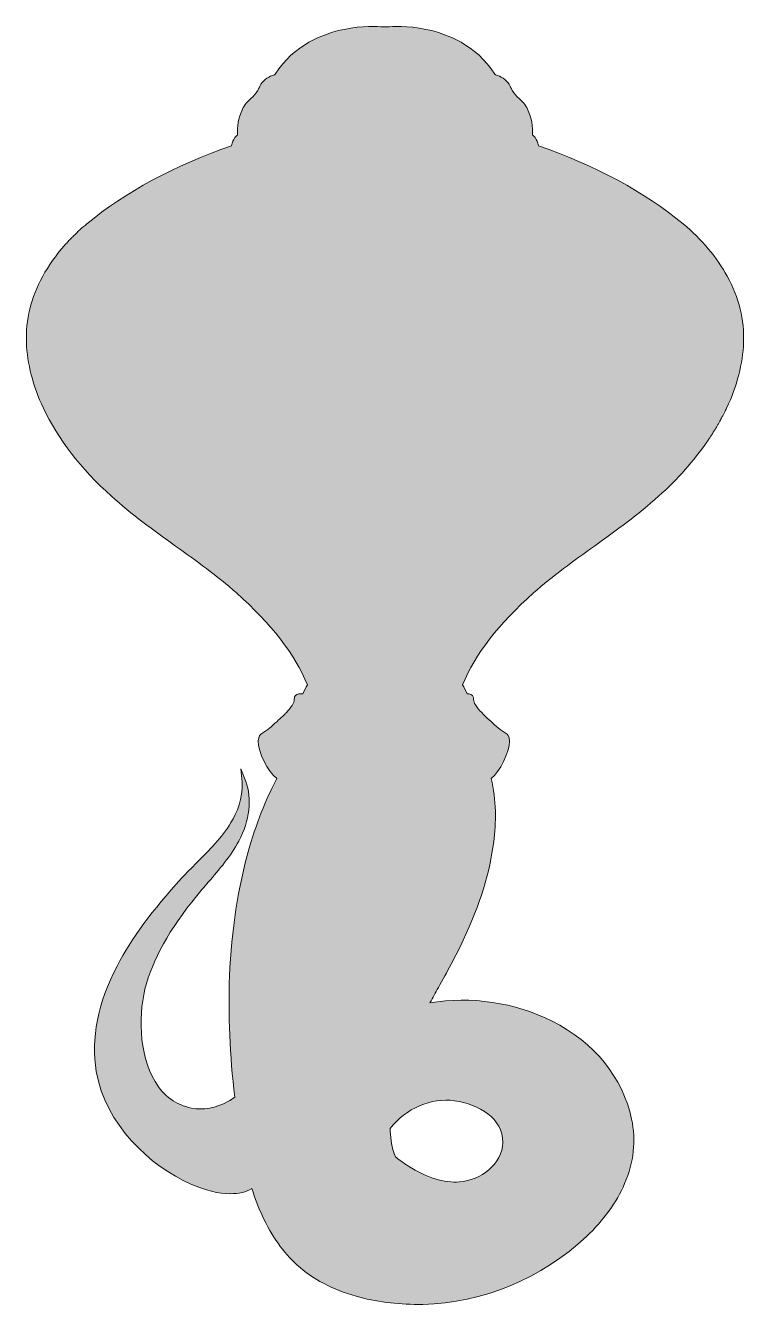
# Model space of a CAD drawing. Extents: x 705 to 2296, y -2914 to -85.
import ezdxf

# ---------------------------------------------------------------- set-up
doc = ezdxf.new("R2010")
doc.units = 0
doc.header["$MEASUREMENT"] = 0
doc.layers.add('Layer 1', color=7, linetype='Continuous')

# ---------------------------------------------------------------- blocks, each defined once
blk = doc.blocks.new('block 3')
at = {"layer": 'Layer 1', "true_color": 0xffd348}
h = blk.add_hatch(color=41, dxfattribs=at)
h.dxf.hatch_style = 2
edge = h.paths.add_edge_path()
edge.add_spline(control_points=[(2257.7, -639.8), (2234.9, -597.8), (2201.2, -557.8), (2160.3, -523.9), (2075.5, -453.9), (1964.9, -394.1), (1840.3, -350.9), (1840.3, -350.9), (1840.3, -350.9), (1840.3, -350.9), (1839.9, -349), (1839.3, -346.9), (1838.6, -344.9), (1837.1, -340.3), (1834.4, -333.8), (1829, -329.3), (1828.3, -328.7), (1827.5, -328.1), (1826.8, -327.7), (1826.8, -327.7), (1826.8, -327.7), (1826.8, -327.7), (1828.3, -308.8), (1824.7, -289.4), (1816, -270), (1811.6, -260.1), (1804.2, -253.1), (1797.1, -246.4), (1791.3, -241), (1785.9, -235.9), (1782.3, -229.5), (1782, -229), (1781.7, -228.5), (1781.5, -228), (1781, -227.1), (1780.5, -226), (1780, -225), (1779.8, -224.4), (1779.5, -223.9), (1779.3, -223.4), (1779, -222.7), (1778.6, -221.9), (1778.3, -221.2), (1777.3, -219.1), (1776.3, -216.9), (1774.9, -214.8), (1767.9, -203.5), (1756.4, -197.5), (1745.1, -194.2), (1745.1, -194.2), (1743.7, -192.2), (1743.7, -192.2), (1701.3, -127.6), (1637.1, -102.8), (1590.8, -93.4), (1549.9, -85.1), (1516.1, -86.8), (1504.2, -87.9), (1504.1, -87.8), (1504.1, -87.8), (1504.1, -87.7), (1504.1, -87.7), (1503.9, -87.9), (1503.9, -87.9), (1502.3, -88), (1501.1, -88.2), (1500.4, -88.2), (1499.7, -88.2), (1498.6, -88), (1497, -87.9), (1497, -87.9), (1496.8, -87.7), (1496.8, -87.7), (1496.8, -87.8), (1496.8, -87.8), (1496.7, -87.9), (1484.8, -86.8), (1451, -85.1), (1410.1, -93.4), (1363.8, -102.8), (1299.6, -127.6), (1257.2, -192.2), (1257.2, -192.2), (1255.8, -194.2), (1255.8, -194.2), (1244.5, -197.5), (1233, -203.5), (1226, -214.8), (1224.6, -216.9), (1223.6, -219.1), (1222.6, -221.2), (1222.3, -221.9), (1221.9, -222.7), (1221.6, -223.4), (1221.4, -223.9), (1221.1, -224.4), (1220.9, -225), (1220.4, -226), (1219.9, -227.1), (1219.4, -228), (1219.2, -228.5), (1218.9, -229), (1218.6, -229.5), (1215, -235.9), (1209.6, -241), (1203.8, -246.4), (1196.7, -253.1), (1189.3, -260.1), (1184.9, -270), (1176.2, -289.4), (1172.6, -308.8), (1174.1, -327.7), (1174.1, -327.7), (1174.1, -327.7), (1174.1, -327.7), (1173.4, -328.1), (1172.6, -328.7), (1171.9, -329.3), (1166.5, -333.8), (1163.8, -340.3), (1162.3, -344.9), (1161.6, -346.9), (1161, -349), (1160.6, -350.9), (1160.6, -350.9), (1160.6, -350.9), (1160.6, -350.9), (1036, -394.1), (925.3, -453.9), (840.6, -523.9), (830.3, -532.4), (820.6, -541.2), (811.3, -550.4), (810.1, -551.5), (809, -552.7), (807.9, -553.9), (806.7, -555), (805.6, -556.2), (804.4, -557.3), (802.2, -559.7), (800, -562), (797.8, -564.4), (795.6, -566.8), (793.4, -569.1), (791.3, -571.5), (772.3, -593.2), (756, -616.2), (743.2, -639.8), (717.4, -687.2), (705.2, -736.5), (707.1, -786.2), (708.8, -833.1), (721.4, -881.9), (744.6, -931.2), (776.6, -999.2), (827.2, -1064.8), (895, -1126.3), (939.7, -1166.8), (989.2, -1202.2), (1037, -1236.5), (1082.4, -1269), (1129.3, -1302.6), (1171.8, -1340.4), (1249.4, -1409.2), (1300.8, -1475.6), (1329, -1543.4), (1325.1, -1549.5), (1321.5, -1556.3), (1318.9, -1563.7), (1317.5, -1563.6), (1315.9, -1563.5), (1314.3, -1563.5), (1308.4, -1563.5), (1302, -1564.6), (1300.3, -1570.4), (1299.8, -1572.1), (1299.8, -1573.6), (1299.7, -1575), (1299.7, -1575.3), (1299.7, -1575.6), (1299.7, -1576), (1299.5, -1579.7), (1298.1, -1583.6), (1295.6, -1587.7), (1294.6, -1589.4), (1293.4, -1591.1), (1292.2, -1592.8), (1292, -1593.1), (1291.8, -1593.4), (1291.5, -1593.7), (1291.2, -1594.2), (1290.9, -1594.6), (1290.6, -1595), (1289, -1597.1), (1287.3, -1599.1), (1285.6, -1601.1), (1285.3, -1601.4), (1284.9, -1601.8), (1284.6, -1602.1), (1283.6, -1603.2), (1282.6, -1604.3), (1281.6, -1605.4), (1281, -1606.1), (1280.3, -1606.7), (1279.7, -1607.4), (1278.2, -1608.9), (1276.7, -1610.4), (1275.1, -1611.9), (1274, -1613), (1272.9, -1614), (1271.8, -1615.1), (1269.5, -1617.2), (1267.3, -1619.3), (1265, -1621.4), (1265, -1621.4), (1260.9, -1625.2), (1260.9, -1625.2), (1250.6, -1634.7), (1239.9, -1644.6), (1227.9, -1651.3), (1224.5, -1653.2), (1220.4, -1657.5), (1220.1, -1667.5), (1219.4, -1692), (1241.3, -1736.3), (1260.8, -1751.2), (1242, -1787.1), (1219.5, -1838.1), (1200.2, -1904.9), (1175.4, -1991), (1160.7, -2086.1), (1156.6, -2187.7), (1153.1, -2272.7), (1157, -2362.5), (1168.2, -2455.8), (1163.6, -2459.1), (1158.6, -2462.3), (1152.9, -2465.4), (1126.5, -2479.9), (1097.9, -2485), (1072.3, -2479.9), (1038.1, -2473.1), (1010.9, -2453.4), (991.6, -2421.4), (955, -2360.7), (954.3, -2266.4), (972.6, -2204.6), (992.2, -2138.3), (1031.4, -2072.1), (1096, -1996), (1100.5, -1990.8), (1105, -1985.5), (1109.5, -1980.3), (1133.9, -1952.1), (1159.1, -1922.8), (1176.9, -1889.3), (1201.1, -1843.7), (1206.6, -1795.7), (1192.2, -1757.4), (1192.2, -1757.4), (1181.7, -1729.6), (1181.7, -1729.6), (1181.7, -1729.6), (1184.1, -1759.2), (1184.1, -1759.2), (1187, -1794.9), (1172.4, -1827.4), (1159.7, -1848.4), (1139.5, -1881.5), (1111.4, -1909.6), (1084.2, -1936.8), (1073, -1948.1), (1061.4, -1959.7), (1050.5, -1971.5), (986.2, -2041.2), (939.5, -2104.7), (907.7, -2165.8), (865, -2247.9), (849.5, -2326.2), (861.7, -2398.7), (881.5, -2516.1), (980.8, -2608.5), (1070.5, -2648.1), (1102.7, -2662.3), (1132.8, -2669.5), (1158.3, -2669.5), (1176.9, -2669.5), (1193, -2665.7), (1206, -2658.1), (1206, -2658.1), (1206, -2658.1), (1206, -2658.1), (1212.8, -2680), (1220.7, -2700.5), (1229.3, -2719.2), (1249.6, -2763), (1275.4, -2799.4), (1306, -2827.3), (1339.8, -2858.1), (1383.8, -2881.3), (1437, -2896.3), (1479.4, -2908.2), (1526.5, -2914.4), (1574.1, -2914.4), (1577.5, -2914.4), (1581, -2914.4), (1584.5, -2914.3), (1715.7, -2911.8), (1847.6, -2857), (1946.3, -2764.1), (1983.9, -2728.6), (2013.1, -2688.2), (2030.7, -2647.1), (2051, -2599.6), (2056.1, -2551.7), (2046.1, -2504.6), (2026.2, -2411.8), (1963.7, -2334.7), (1870, -2287.6), (1788.1, -2246.3), (1690.3, -2231.8), (1599.9, -2247.1), (1606.1, -2235.8), (1612.3, -2224.5), (1618.5, -2213.4), (1637.4, -2179.5), (1656.8, -2144.5), (1673.6, -2108.6), (1710.7, -2029.3), (1732.7, -1958.2), (1740.9, -1891), (1746, -1849.4), (1747.6, -1797.6), (1735.2, -1750.8), (1754.4, -1736.3), (1776, -1693.1), (1776, -1668.4), (1776, -1668), (1776, -1667.6), (1776, -1667.2), (1775.7, -1657.2), (1771.6, -1652.9), (1768.2, -1651), (1756.2, -1644.4), (1745.5, -1634.5), (1735.2, -1625), (1735.2, -1625), (1731.1, -1621.2), (1731.1, -1621.2), (1719.8, -1610.8), (1708.1, -1600), (1700.5, -1587.6), (1698, -1583.6), (1696.6, -1579.6), (1696.4, -1575.9), (1696.4, -1575.6), (1696.4, -1575.3), (1696.4, -1575), (1696.4, -1573.6), (1696.3, -1572), (1695.8, -1570.4), (1694.1, -1564.7), (1687.8, -1563.5), (1681.9, -1563.5), (1679.3, -1556.2), (1675.7, -1549.4), (1671.9, -1543.4), (1700.1, -1475.6), (1751.5, -1409.2), (1829.1, -1340.4), (1871.6, -1302.6), (1918.5, -1269), (1963.9, -1236.5), (2011.7, -1202.2), (2061.2, -1166.8), (2105.9, -1126.3), (2148.2, -1087.9), (2183.9, -1047.8), (2212.5, -1006.6), (2213.9, -1004.5), (2215.3, -1002.5), (2216.7, -1000.4), (2218.1, -998.4), (2219.5, -996.3), (2220.9, -994.2), (2223.6, -990.1), (2226.2, -985.9), (2228.8, -981.7), (2230.1, -979.7), (2231.4, -977.6), (2232.6, -975.5), (2233.9, -973.4), (2235.1, -971.3), (2236.3, -969.2), (2237.5, -967.1), (2238.7, -965), (2239.9, -962.9), (2241.7, -959.8), (2243.4, -956.6), (2245.1, -953.4), (2246.2, -951.3), (2247.3, -949.2), (2248.4, -947.1), (2249.5, -945), (2250.6, -942.9), (2251.6, -940.8), (2253.2, -937.6), (2254.8, -934.4), (2256.3, -931.2), (2279.5, -881.9), (2292.1, -833.1), (2293.8, -786.2), (2295.7, -736.5), (2283.5, -687.2), (2257.7, -639.8)], knot_values=[0, 0, 0, 0, 1, 1, 1, 2, 2, 2, 3, 3, 3, 4, 4, 4, 5, 5, 5, 6, 6, 6, 7, 7, 7, 8, 8, 8, 9, 9, 9, 10, 10, 10, 11, 11, 11, 12, 12, 12, 13, 13, 13, 14, 14, 14, 15, 15, 15, 16, 16, 16, 17, 17, 17, 18, 18, 18, 19, 19, 19, 20, 20, 20, 21, 21, 21, 22, 22, 22, 23, 23, 23, 24, 24, 24, 25, 25, 25, 26, 26, 26, 27, 27, 27, 28, 28, 28, 29, 29, 29, 30, 30, 30, 31, 31, 31, 32, 32, 32, 33, 33, 33, 34, 34, 34, 35, 35, 35, 36, 36, 36, 37, 37, 37, 38, 38, 38, 39, 39, 39, 40, 40, 40, 41, 41, 41, 42, 42, 42, 43, 43, 43, 44, 44, 44, 45, 45, 45, 46, 46, 46, 47, 47, 47, 48, 48, 48, 49, 49, 49, 50, 50, 50, 51, 51, 51, 52, 52, 52, 53, 53, 53, 54, 54, 54, 55, 55, 55, 56, 56, 56, 57, 57, 57, 58, 58, 58, 59, 59, 59, 60, 60, 60, 61, 61, 61, 62, 62, 62, 63, 63, 63, 64, 64, 64, 65, 65, 65, 66, 66, 66, 67, 67, 67, 68, 68, 68, 69, 69, 69, 70, 70, 70, 71, 71, 71, 72, 72, 72, 73, 73, 73, 74, 74, 74, 75, 75, 75, 76, 76, 76, 77, 77, 77, 78, 78, 78, 79, 79, 79, 80, 80, 80, 81, 81, 81, 82, 82, 82, 83, 83, 83, 84, 84, 84, 85, 85, 85, 86, 86, 86, 87, 87, 87, 88, 88, 88, 89, 89, 89, 90, 90, 90, 91, 91, 91, 92, 92, 92, 93, 93, 93, 94, 94, 94, 95, 95, 95, 96, 96, 96, 97, 97, 97, 98, 98, 98, 99, 99, 99, 100, 100, 100, 101, 101, 101, 102, 102, 102, 103, 103, 103, 104, 104, 104, 105, 105, 105, 106, 106, 106, 107, 107, 107, 108, 108, 108, 109, 109, 109, 110, 110, 110, 111, 111, 111, 112, 112, 112, 113, 113, 113, 114, 114, 114, 115, 115, 115, 116, 116, 116, 117, 117, 117, 118, 118, 118, 119, 119, 119, 120, 120, 120, 121, 121, 121, 122, 122, 122, 123, 123, 123, 124, 124, 124, 125, 125, 125, 126, 126, 126, 127, 127, 127, 128, 128, 128, 129, 129, 129, 130, 130, 130, 131, 131, 131, 132, 132, 132, 133, 133, 133, 134, 134, 134, 135, 135, 135, 136, 136, 136, 137, 137, 137, 138, 138, 138, 138], degree=3, periodic=1)
edge = h.paths.add_edge_path()
edge.add_spline(control_points=[(1665.5, -2643.4), (1631.1, -2646), (1592.9, -2634.2), (1552.1, -2608.3), (1541, -2601.2), (1531.7, -2594.5), (1523.6, -2587.7), (1522.4, -2584.8), (1521.4, -2582.5), (1520.8, -2580.9), (1520.2, -2579.3), (1519.8, -2578.3), (1519.8, -2578.3), (1514.6, -2561), (1512.2, -2543.1), (1511.7, -2525.2), (1546.9, -2480.4), (1602.7, -2456.4), (1654.5, -2463.8), (1708, -2471.5), (1761.7, -2503), (1761.2, -2556), (1760.8, -2603.9), (1711.4, -2639.8), (1665.5, -2643.4)], knot_values=[0, 0, 0, 0, 1, 1, 1, 2, 2, 2, 3, 3, 3, 4, 4, 4, 5, 5, 5, 6, 6, 6, 7, 7, 7, 8, 8, 8, 8], degree=3, periodic=1)
at = {"layer": 'Layer 1', "lineweight": 0}
for points, knots in [([(2257.7, -639.8), (2234.9, -597.8), (2201.2, -557.8), (2160.3, -523.9), (2075.5, -453.9), (1964.9, -394.1), (1840.3, -350.9), (1840.3, -350.9), (1840.3, -350.9), (1840.3, -350.9), (1839.9, -349), (1839.3, -346.9), (1838.6, -344.9), (1837.1, -340.3), (1834.4, -333.8), (1829, -329.3), (1828.3, -328.7), (1827.5, -328.1), (1826.8, -327.7), (1826.8, -327.7), (1826.8, -327.7), (1826.8, -327.7), (1828.3, -308.8), (1824.7, -289.4), (1816, -270), (1811.6, -260.1), (1804.2, -253.1), (1797.1, -246.4), (1791.3, -241), (1785.9, -235.9), (1782.3, -229.5), (1782, -229), (1781.7, -228.5), (1781.5, -228), (1781, -227.1), (1780.5, -226), (1780, -225), (1779.8, -224.4), (1779.5, -223.9), (1779.3, -223.4), (1779, -222.7), (1778.6, -221.9), (1778.3, -221.2), (1777.3, -219.1), (1776.3, -216.9), (1774.9, -214.8), (1767.9, -203.5), (1756.4, -197.5), (1745.1, -194.2), (1745.1, -194.2), (1743.7, -192.2), (1743.7, -192.2), (1701.3, -127.6), (1637.1, -102.8), (1590.8, -93.4), (1549.9, -85.1), (1516.1, -86.8), (1504.2, -87.9), (1504.1, -87.8), (1504.1, -87.8), (1504.1, -87.7), (1504.1, -87.7), (1503.9, -87.9), (1503.9, -87.9), (1502.3, -88), (1501.1, -88.2), (1500.4, -88.2), (1499.7, -88.2), (1498.6, -88), (1497, -87.9), (1497, -87.9), (1496.8, -87.7), (1496.8, -87.7), (1496.8, -87.8), (1496.8, -87.8), (1496.7, -87.9), (1484.8, -86.8), (1451, -85.1), (1410.1, -93.4), (1363.8, -102.8), (1299.6, -127.6), (1257.2, -192.2), (1257.2, -192.2), (1255.8, -194.2), (1255.8, -194.2), (1244.5, -197.5), (1233, -203.5), (1226, -214.8), (1224.6, -216.9), (1223.6, -219.1), (1222.6, -221.2), (1222.3, -221.9), (1221.9, -222.7), (1221.6, -223.4), (1221.4, -223.9), (1221.1, -224.4), (1220.9, -225), (1220.4, -226), (1219.9, -227.1), (1219.4, -228), (1219.2, -228.5), (1218.9, -229), (1218.6, -229.5), (1215, -235.9), (1209.6, -241), (1203.8, -246.4), (1196.7, -253.1), (1189.3, -260.1), (1184.9, -270), (1176.2, -289.4), (1172.6, -308.8), (1174.1, -327.7), (1174.1, -327.7), (1174.1, -327.7), (1174.1, -327.7), (1173.4, -328.1), (1172.6, -328.7), (1171.9, -329.3), (1166.5, -333.8), (1163.8, -340.3), (1162.3, -344.9), (1161.6, -346.9), (1161, -349), (1160.6, -350.9), (1160.6, -350.9), (1160.6, -350.9), (1160.6, -350.9), (1036, -394.1), (925.3, -453.9), (840.6, -523.9), (830.3, -532.4), (820.6, -541.2), (811.3, -550.4), (810.1, -551.5), (809, -552.7), (807.9, -553.9), (806.7, -555), (805.6, -556.2), (804.4, -557.3), (802.2, -559.7), (800, -562), (797.8, -564.4), (795.6, -566.8), (793.4, -569.1), (791.3, -571.5), (772.3, -593.2), (756, -616.2), (743.2, -639.8), (717.4, -687.2), (705.2, -736.5), (707.1, -786.2), (708.8, -833.1), (721.4, -881.9), (744.6, -931.2), (776.6, -999.2), (827.2, -1064.8), (895, -1126.3), (939.7, -1166.8), (989.2, -1202.2), (1037, -1236.5), (1082.4, -1269), (1129.3, -1302.6), (1171.8, -1340.4), (1249.4, -1409.2), (1300.8, -1475.6), (1329, -1543.4), (1325.1, -1549.5), (1321.5, -1556.3), (1318.9, -1563.7), (1317.5, -1563.6), (1315.9, -1563.5), (1314.3, -1563.5), (1308.4, -1563.5), (1302, -1564.6), (1300.3, -1570.4), (1299.8, -1572.1), (1299.8, -1573.6), (1299.7, -1575), (1299.7, -1575.3), (1299.7, -1575.6), (1299.7, -1576), (1299.5, -1579.7), (1298.1, -1583.6), (1295.6, -1587.7), (1294.6, -1589.4), (1293.4, -1591.1), (1292.2, -1592.8), (1292, -1593.1), (1291.8, -1593.4), (1291.5, -1593.7), (1291.2, -1594.2), (1290.9, -1594.6), (1290.6, -1595), (1289, -1597.1), (1287.3, -1599.1), (1285.6, -1601.1), (1285.3, -1601.4), (1284.9, -1601.8), (1284.6, -1602.1), (1283.6, -1603.2), (1282.6, -1604.3), (1281.6, -1605.4), (1281, -1606.1), (1280.3, -1606.7), (1279.7, -1607.4), (1278.2, -1608.9), (1276.7, -1610.4), (1275.1, -1611.9), (1274, -1613), (1272.9, -1614), (1271.8, -1615.1), (1269.5, -1617.2), (1267.3, -1619.3), (1265, -1621.4), (1265, -1621.4), (1260.9, -1625.2), (1260.9, -1625.2), (1250.6, -1634.7), (1239.9, -1644.6), (1227.9, -1651.3), (1224.5, -1653.2), (1220.4, -1657.5), (1220.1, -1667.5), (1219.4, -1692), (1241.3, -1736.3), (1260.8, -1751.2), (1242, -1787.1), (1219.5, -1838.1), (1200.2, -1904.9), (1175.4, -1991), (1160.7, -2086.1), (1156.6, -2187.7), (1153.1, -2272.7), (1157, -2362.5), (1168.2, -2455.8), (1163.6, -2459.1), (1158.6, -2462.3), (1152.9, -2465.4), (1126.5, -2479.9), (1097.9, -2485), (1072.3, -2479.9), (1038.1, -2473.1), (1010.9, -2453.4), (991.6, -2421.4), (955, -2360.7), (954.3, -2266.4), (972.6, -2204.6), (992.2, -2138.3), (1031.4, -2072.1), (1096, -1996), (1100.5, -1990.8), (1105, -1985.5), (1109.5, -1980.3), (1133.9, -1952.1), (1159.1, -1922.8), (1176.9, -1889.3), (1201.1, -1843.7), (1206.6, -1795.7), (1192.2, -1757.4), (1192.2, -1757.4), (1181.7, -1729.6), (1181.7, -1729.6), (1181.7, -1729.6), (1184.1, -1759.2), (1184.1, -1759.2), (1187, -1794.9), (1172.4, -1827.4), (1159.7, -1848.4), (1139.5, -1881.5), (1111.4, -1909.6), (1084.2, -1936.8), (1073, -1948.1), (1061.4, -1959.7), (1050.5, -1971.5), (986.2, -2041.2), (939.5, -2104.7), (907.7, -2165.8), (865, -2247.9), (849.5, -2326.2), (861.7, -2398.7), (881.5, -2516.1), (980.8, -2608.5), (1070.5, -2648.1), (1102.7, -2662.3), (1132.8, -2669.5), (1158.3, -2669.5), (1176.9, -2669.5), (1193, -2665.7), (1206, -2658.1), (1206, -2658.1), (1206, -2658.1), (1206, -2658.1), (1212.8, -2680), (1220.7, -2700.5), (1229.3, -2719.2), (1249.6, -2763), (1275.4, -2799.4), (1306, -2827.3), (1339.8, -2858.1), (1383.8, -2881.3), (1437, -2896.3), (1479.4, -2908.2), (1526.5, -2914.4), (1574.1, -2914.4), (1577.5, -2914.4), (1581, -2914.4), (1584.5, -2914.3), (1715.7, -2911.8), (1847.6, -2857), (1946.3, -2764.1), (1983.9, -2728.6), (2013.1, -2688.2), (2030.7, -2647.1), (2051, -2599.6), (2056.1, -2551.7), (2046.1, -2504.6), (2026.2, -2411.8), (1963.7, -2334.7), (1870, -2287.6), (1788.1, -2246.3), (1690.3, -2231.8), (1599.9, -2247.1), (1606.1, -2235.8), (1612.3, -2224.5), (1618.5, -2213.4), (1637.4, -2179.5), (1656.8, -2144.5), (1673.6, -2108.6), (1710.7, -2029.3), (1732.7, -1958.2), (1740.9, -1891), (1746, -1849.4), (1747.6, -1797.6), (1735.2, -1750.8), (1754.4, -1736.3), (1776, -1693.1), (1776, -1668.4), (1776, -1668), (1776, -1667.6), (1776, -1667.2), (1775.7, -1657.2), (1771.6, -1652.9), (1768.2, -1651), (1756.2, -1644.4), (1745.5, -1634.5), (1735.2, -1625), (1735.2, -1625), (1731.1, -1621.2), (1731.1, -1621.2), (1719.8, -1610.8), (1708.1, -1600), (1700.5, -1587.6), (1698, -1583.6), (1696.6, -1579.6), (1696.4, -1575.9), (1696.4, -1575.6), (1696.4, -1575.3), (1696.4, -1575), (1696.4, -1573.6), (1696.3, -1572), (1695.8, -1570.4), (1694.1, -1564.7), (1687.8, -1563.5), (1681.9, -1563.5), (1679.3, -1556.2), (1675.7, -1549.4), (1671.9, -1543.4), (1700.1, -1475.6), (1751.5, -1409.2), (1829.1, -1340.4), (1871.6, -1302.6), (1918.5, -1269), (1963.9, -1236.5), (2011.7, -1202.2), (2061.2, -1166.8), (2105.9, -1126.3), (2148.2, -1087.9), (2183.9, -1047.8), (2212.5, -1006.6), (2213.9, -1004.5), (2215.3, -1002.5), (2216.7, -1000.4), (2218.1, -998.4), (2219.5, -996.3), (2220.9, -994.2), (2223.6, -990.1), (2226.2, -985.9), (2228.8, -981.7), (2230.1, -979.7), (2231.4, -977.6), (2232.6, -975.5), (2233.9, -973.4), (2235.1, -971.3), (2236.3, -969.2), (2237.5, -967.1), (2238.7, -965), (2239.9, -962.9), (2241.7, -959.8), (2243.4, -956.6), (2245.1, -953.4), (2246.2, -951.3), (2247.3, -949.2), (2248.4, -947.1), (2249.5, -945), (2250.6, -942.9), (2251.6, -940.8), (2253.2, -937.6), (2254.8, -934.4), (2256.3, -931.2), (2279.5, -881.9), (2292.1, -833.1), (2293.8, -786.2), (2295.7, -736.5), (2283.5, -687.2), (2257.7, -639.8)], [0, 0, 0, 0, 1, 1, 1, 2, 2, 2, 3, 3, 3, 4, 4, 4, 5, 5, 5, 6, 6, 6, 7, 7, 7, 8, 8, 8, 9, 9, 9, 10, 10, 10, 11, 11, 11, 12, 12, 12, 13, 13, 13, 14, 14, 14, 15, 15, 15, 16, 16, 16, 17, 17, 17, 18, 18, 18, 19, 19, 19, 20, 20, 20, 21, 21, 21, 22, 22, 22, 23, 23, 23, 24, 24, 24, 25, 25, 25, 26, 26, 26, 27, 27, 27, 28, 28, 28, 29, 29, 29, 30, 30, 30, 31, 31, 31, 32, 32, 32, 33, 33, 33, 34, 34, 34, 35, 35, 35, 36, 36, 36, 37, 37, 37, 38, 38, 38, 39, 39, 39, 40, 40, 40, 41, 41, 41, 42, 42, 42, 43, 43, 43, 44, 44, 44, 45, 45, 45, 46, 46, 46, 47, 47, 47, 48, 48, 48, 49, 49, 49, 50, 50, 50, 51, 51, 51, 52, 52, 52, 53, 53, 53, 54, 54, 54, 55, 55, 55, 56, 56, 56, 57, 57, 57, 58, 58, 58, 59, 59, 59, 60, 60, 60, 61, 61, 61, 62, 62, 62, 63, 63, 63, 64, 64, 64, 65, 65, 65, 66, 66, 66, 67, 67, 67, 68, 68, 68, 69, 69, 69, 70, 70, 70, 71, 71, 71, 72, 72, 72, 73, 73, 73, 74, 74, 74, 75, 75, 75, 76, 76, 76, 77, 77, 77, 78, 78, 78, 79, 79, 79, 80, 80, 80, 81, 81, 81, 82, 82, 82, 83, 83, 83, 84, 84, 84, 85, 85, 85, 86, 86, 86, 87, 87, 87, 88, 88, 88, 89, 89, 89, 90, 90, 90, 91, 91, 91, 92, 92, 92, 93, 93, 93, 94, 94, 94, 95, 95, 95, 96, 96, 96, 97, 97, 97, 98, 98, 98, 99, 99, 99, 100, 100, 100, 101, 101, 101, 102, 102, 102, 103, 103, 103, 104, 104, 104, 105, 105, 105, 106, 106, 106, 107, 107, 107, 108, 108, 108, 109, 109, 109, 110, 110, 110, 111, 111, 111, 112, 112, 112, 113, 113, 113, 114, 114, 114, 115, 115, 115, 116, 116, 116, 117, 117, 117, 118, 118, 118, 119, 119, 119, 120, 120, 120, 121, 121, 121, 122, 122, 122, 123, 123, 123, 124, 124, 124, 125, 125, 125, 126, 126, 126, 127, 127, 127, 128, 128, 128, 129, 129, 129, 130, 130, 130, 131, 131, 131, 132, 132, 132, 133, 133, 133, 134, 134, 134, 135, 135, 135, 136, 136, 136, 137, 137, 137, 138, 138, 138, 138]), ([(1665.5, -2643.4), (1631.1, -2646), (1592.9, -2634.2), (1552.1, -2608.3), (1541, -2601.2), (1531.7, -2594.5), (1523.6, -2587.7), (1522.4, -2584.8), (1521.4, -2582.5), (1520.8, -2580.9), (1520.2, -2579.3), (1519.8, -2578.3), (1519.8, -2578.3), (1514.6, -2561), (1512.2, -2543.1), (1511.7, -2525.2), (1546.9, -2480.4), (1602.7, -2456.4), (1654.5, -2463.8), (1708, -2471.5), (1761.7, -2503), (1761.2, -2556), (1760.8, -2603.9), (1711.4, -2639.8), (1665.5, -2643.4)], [0, 0, 0, 0, 1, 1, 1, 2, 2, 2, 3, 3, 3, 4, 4, 4, 5, 5, 5, 6, 6, 6, 7, 7, 7, 8, 8, 8, 8])]:
    blk.add_open_spline(points, degree=3, knots=knots, dxfattribs=at)
blk = doc.blocks.new('block 2')
at = {"layer": 'Layer 1'}
blk.add_blockref('block 3', (0, 0), dxfattribs=at)

msp = doc.modelspace()

# ---------------------------------------------------------------- block references
at = {"layer": 'Layer 1'}
msp.add_blockref('block 2', (0, 0), dxfattribs=at)

doc.saveas('drawing.dxf')
